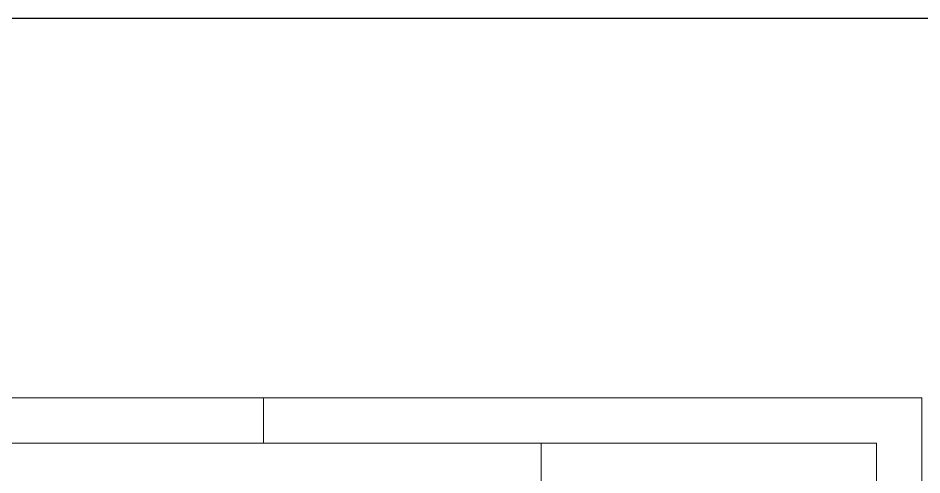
# Model space of a CAD drawing. Header units: millimetres. Extents: x -9358 to 257996, y -67499 to 9117.
# Drawn here: x 1675 to 2670, y 1187 to 1690 of the extents above; entities that cross this region are included whole.
import ezdxf

# ---------------------------------------------------------------- set-up
doc = ezdxf.new("R2010")
doc.units = ezdxf.units.MM
doc.header["$LTSCALE"] = 1000
doc.layers.add('A-WAL-LOW-20', color=8, linetype='Continuous', lineweight=18)
doc.layers.add('A-WAL-PAT-1', color=8, linetype='Continuous', lineweight=9)
doc.layers.add('CCTVNET', color=6, linetype='Continuous')

# ---------------------------------------------------------------- blocks, each defined once
blk = doc.blocks.new('Walls 13 - Walls 13-579752-01-Ground Floor Furniture Plan')
at = {"layer": 'A-WAL-PAT-1'}
h = blk.add_hatch(dxfattribs=at)
h.set_pattern_fill('FP_11', color=256, style=0, pattern_type=2)
h.set_pattern_definition([(90, (450, 700), (-900, 6e-14), [700, -700]), (90, (0, 0), (-1800, 1e-13), [700, -700]), (0, (0, 0), (0, 700), [])])
h.paths.add_polyline_path([(730, 370), (2620, 370), (2620, 1370), (730, 1370), (730, 426.45)], flags=0)
h.paths.add_polyline_path([(2119.9, 406.52), (2118.25, 406.52), (2045.76, 418.62), (1976.25, 442.48), (1911.61, 477.46), (1851.36, 525.05), (1802.62, 578.54), (1763.63, 638.2), (1734.11, 705.51), (1716.07, 776.76), (1710, 850), (1716.07, 923.24), (1735.8, 998.33), (1765.93, 1065.31), (1803.83, 1123.32), (1854.74, 1178.28), (1911.61, 1222.54), (1976.25, 1257.52), (2050.67, 1282.2), (2119.9, 1293.48), (2191.75, 1293.48), (2264.24, 1281.38), (2339.27, 1254.53), (2398.39, 1222.54), (2458.82, 1174.76), (2507.38, 1121.46), (2546.37, 1061.8), (2575.89, 994.49), (2593.93, 923.24), (2600, 850), (2593.93, 776.76), (2574.2, 701.67), (2546.37, 638.2), (2506.17, 576.68), (2456.39, 522.6), (2396.05, 476.19), (2333.75, 442.48), (2259.33, 417.8), (2190.1, 406.52), (2142.38, 406.52)], flags=0)
h.paths.add_polyline_path([(1230.1, 406.52), (1158.25, 406.52), (1085.76, 418.62), (1012.56, 444.48), (951.61, 477.46), (893.61, 522.6), (843.83, 576.68), (803.63, 638.2), (774.11, 705.51), (756.07, 776.76), (750, 850), (756.07, 923.24), (775.8, 998.33), (803.63, 1061.8), (846.67, 1126.41), (893.61, 1177.4), (956.16, 1225), (1016.25, 1257.52), (1090.67, 1282.2), (1159.9, 1293.48), (1231.75, 1293.48), (1304.24, 1281.38), (1373.75, 1257.52), (1438.39, 1222.54), (1497.59, 1176.1), (1546.17, 1123.32), (1586.37, 1061.8), (1615.89, 994.49), (1633.93, 923.24), (1640, 850), (1632.9, 772.69), (1614.2, 701.67), (1586.37, 638.2), (1546.17, 576.68), (1495.09, 521.59), (1436.05, 476.19), (1373.75, 442.48), (1299.33, 417.8), (1231.75, 406.52)], flags=0)
at = {"layer": 'A-WAL-LOW-20'}
for p, q in [((2620, 1370), (730, 1370)), ((2620, 370), (2620, 1370))]:
    blk.add_line(p, q, dxfattribs=at)
blk = doc.blocks.new('Walls 34 - Walls 6-598479-01-Ground Floor Furniture Plan')
at = {"layer": 'A-WAL-PAT-1'}
h = blk.add_hatch(dxfattribs=at)
h.set_pattern_fill('FP_13', color=256, style=0, pattern_type=2)
h.set_pattern_definition([(270, (1494.6, 670), (900, 6e-14), [700, -700]), (270, (1944.6, 1370), (1800, 1e-13), [700, -700]), (180, (1944.6, 1370), (-9e-14, -700), [])])
h.paths.add_polyline_path([(2670, 1370), (2670, 1420), (730, 1420), (730, 1370), (2620, 1370)], flags=0)
at = {"layer": 'A-WAL-LOW-20'}
for p, q in [((730, 1420), (2670, 1420)), ((2670, 1420), (2670, 1370)), ((2620, 1370), (730, 1370))]:
    blk.add_line(p, q, dxfattribs=at)
blk = doc.blocks.new('Walls 35 - Walls 6-598975-01-Ground Floor Furniture Plan')
at = {"layer": 'A-WAL-PAT-1'}
h = blk.add_hatch(dxfattribs=at)
h.set_pattern_fill('FP_14', color=256, style=0, pattern_type=2)
h.set_pattern_definition([(270, (2170, 439.6), (900, 6e-14), [700, -700]), (270, (2620, 1139.6), (1800, 1e-13), [700, -700]), (180, (2620, 1139.6), (-9e-14, -700), [])])
h.paths.add_polyline_path([(2620, 370), (2670, 370), (2670, 1370), (2620, 1370), (2620, 725.9)], flags=0)
at = {"layer": 'A-WAL-LOW-20'}
for p, q in [((2620, 370), (2620, 1370)), ((2670, 1370), (2670, 370)), ((2670, 370), (2620, 370))]:
    blk.add_line(p, q, dxfattribs=at)
blk = doc.blocks.new('G')
at = {"layer": 'A-WAL-LOW-20'}
for name in ['Walls 34 - Walls 6-598479-01-Ground Floor Furniture Plan', 'Walls 13 - Walls 13-579752-01-Ground Floor Furniture Plan', 'Walls 35 - Walls 6-598975-01-Ground Floor Furniture Plan']:
    blk.add_blockref(name, (0, 0), dxfattribs=at)

msp = doc.modelspace()

# ---------------------------------------------------------------- block references
msp.add_blockref('G', (0, -148.08))

# ---------------------------------------------------------------- next in the draw order: linework, layer by layer
at = {"layer": 'CCTVNET', "color": 3}
msp.add_lwpolyline([(1137.6, 1690.41), (3190, 1690.41), (3190, -7839.08), (8599.06, -7839.08), (8620.54, -12364.92)], dxfattribs=at)

doc.saveas('drawing.dxf')
